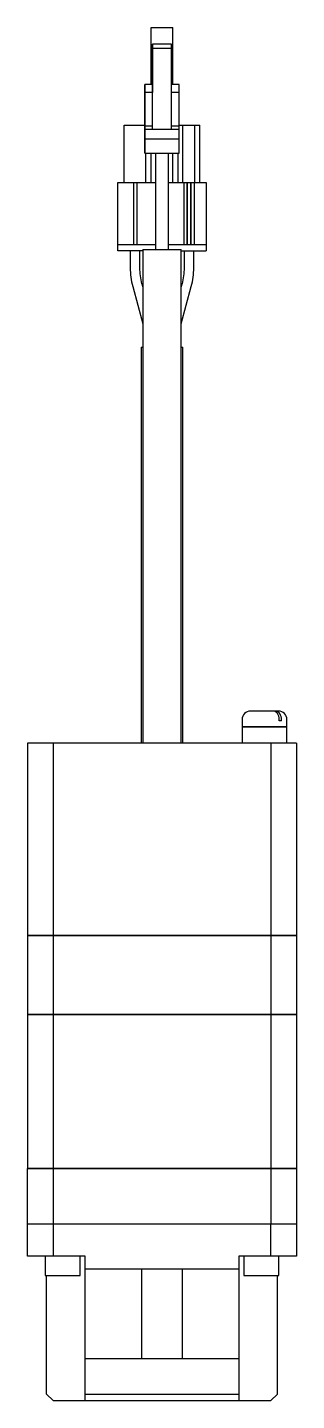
# Model space of a CAD drawing. Extents: x 0 to 1638, y -8 to 1357.
# Drawn here: x 20 to 62, y 669 to 883.1 of the extents above; entities that cross this region are included whole.
import ezdxf

# ---------------------------------------------------------------- set-up
doc = ezdxf.new("R2010")
doc.units = 0
doc.header["$LTSCALE"] = 0.5
doc.layers.add('MSM_CONTINUOUS', color=7, linetype='CONTINUOUS')

msp = doc.modelspace()

# ---------------------------------------------------------------- linework, layer by layer
at = {"layer": 'MSM_CONTINUOUS'}
for p, q in [((39.3, 883.07), (42.7, 883.07)), ((39.3, 874.17), (39.3, 883.07)), ((39.3, 874.17), (39.3, 883.07)), ((39.3, 874.17), (39.3, 883.07)), ((42.7, 874.17), (42.7, 883.07)), ((39.5, 880.47), (39.5, 878.97)), ((39.5, 879.77), (39.5, 880.47)), ((42.5, 880.47), (39.5, 880.47)), ((42.5, 879.77), (42.5, 880.47)), ((39.5, 867.17), (39.5, 879.77)), ((42.5, 879.77), (39.5, 879.77)), ((39.5, 878.97), (39.5, 877.47)), ((42.5, 867.17), (42.5, 879.77)), ((39.5, 877.6), (39.5, 872.92)), ((39.5, 877.47), (39.5, 877.6)), ((38.3, 873.22), (38.3, 874.17)), ((38.3, 874.17), (38.3, 864.47)), ((39.5, 874.17), (38.3, 874.17)), ((43.7, 874.17), (42.5, 874.17)), ((43.7, 873.22), (43.7, 874.17)), ((38.3, 872.92), (38.3, 873.22)), ((38.3, 867.67), (38.3, 872.92)), ((39.5, 872.92), (38.3, 872.92)), ((38.3, 871.42), (38.3, 871.24)), ((38.3, 871.12), (38.3, 871.42)), ((39.5, 873.22), (39.5, 872.92)), ((39.5, 867.67), (39.5, 872.92)), ((43.7, 872.92), (42.5, 872.92)), ((43.7, 872.92), (43.7, 873.22)), ((43.7, 867.67), (43.7, 872.92)), ((38.3, 871.24), (38.3, 865.67)), ((38.3, 863.47), (38.3, 871.12)), ((35.1, 858.92), (35.1, 867.82)), ((35.1, 867.82), (38.3, 867.82)), ((38.3, 867.17), (38.3, 867.67)), ((39.5, 867.67), (38.3, 867.67)), ((38.3, 865.67), (38.3, 867.17)), ((43.7, 867.17), (38.3, 867.17)), ((39.5, 867.17), (39.5, 867.67)), ((43.7, 867.67), (42.5, 867.67)), ((43.7, 867.82), (46.9, 867.82)), ((43.7, 867.17), (43.7, 867.67)), ((43.7, 865.67), (43.7, 867.17)), ((44.25, 858.92), (44.25, 867.82)), ((46.15, 858.92), (46.15, 867.82)), ((46.9, 858.92), (46.9, 867.82)), ((43.7, 865.67), (38.3, 865.67)), ((43.7, 863.47), (43.7, 865.67)), ((38.3, 864.47), (38.3, 863.47)), ((38.3, 863.47), (43.7, 863.47)), ((38.5, 858.92), (38.5, 863.47)), ((39.3, 858.92), (39.3, 863.47)), ((40, 863.47), (40, 856.11)), ((40, 863.47), (40, 855.57)), ((42, 856.11), (42, 863.47)), ((42.7, 858.92), (42.7, 863.47)), ((43.5, 858.92), (43.5, 863.47)), ((34.1, 848.22), (34.1, 858.92)), ((34.1, 858.92), (40, 858.92)), ((36.55, 858.92), (36.55, 849.22)), ((37.05, 858.92), (37.05, 849.22)), ((42, 858.92), (47.9, 858.92)), ((44.4, 858.92), (44.4, 849.22)), ((44.9, 858.92), (44.9, 849.22)), ((44.95, 858.92), (44.95, 849.22)), ((45.45, 858.92), (45.45, 849.22)), ((45.5, 858.92), (45.5, 849.22)), ((46, 858.92), (46, 849.22)), ((47.9, 858.92), (47.9, 848.22)), ((40, 856.11), (40, 854.85)), ((40, 855.57), (40, 855.37)), ((40, 855.37), (40, 848.47)), ((40, 854.85), (40, 848.47)), ((42, 854.85), (42, 856.11)), ((42, 848.47), (42, 854.85)), ((34.1, 849.22), (40, 849.22)), ((38, 848.22), (34.1, 848.22)), ((36.05, 848.22), (36.05, 845.59)), ((37.55, 845.59), (37.55, 848.22)), ((38, 848.47), (44, 848.47)), ((38, 848.47), (38, 771.47)), ((42, 849.22), (47.9, 849.22)), ((44, 771.47), (44, 848.47)), ((44, 848.22), (47.9, 848.22)), ((44.45, 848.22), (44.45, 845.59)), ((45.95, 845.59), (45.95, 848.22)), ((36.43, 842.71), (36.43, 842.7)), ((36.43, 842.7), (38, 836.85)), ((37.88, 843.09), (37.88, 843.1)), ((38, 842.64), (37.88, 843.09)), ((44.12, 843.09), (44, 842.64)), ((44, 836.85), (45.57, 842.7)), ((37.75, 833.22), (38, 833.22)), ((37.75, 833.22), (37.75, 771.47)), ((44, 833.22), (44.25, 833.22)), ((44.25, 771.47), (44.25, 833.22)), ((53.5, 775.17), (53.5, 774.02)), ((59.2, 776.47), (54.8, 776.47)), ((59.29, 774.97), (59.29, 775.17)), ((59.65, 774.97), (59.65, 775.17)), ((60.5, 774.02), (60.5, 775.17)), ((60.5, 774.02), (53.5, 774.02)), ((53.5, 773.97), (53.5, 771.47)), ((60.5, 773.97), (53.5, 773.97)), ((53.55, 774.02), (53.55, 773.97)), ((59.65, 774.97), (59.29, 774.97)), ((60.45, 773.97), (60.45, 774.02)), ((60.5, 771.47), (60.5, 773.97)), ((20, 771.47), (20, 741.52)), ((62, 771.47), (20, 771.47)), ((24.03, 771.47), (24.03, 741.52)), ((57.97, 771.47), (57.97, 741.52)), ((62, 771.47), (62, 741.52)), ((20, 741.52), (62, 741.52)), ((20, 741.47), (20, 729.22)), ((20, 741.47), (62, 741.47)), ((20.05, 741.52), (20.05, 741.47)), ((24.03, 741.47), (24.03, 729.22)), ((24.29, 741.52), (24.29, 741.47)), ((57.71, 741.52), (57.71, 741.47)), ((57.97, 741.47), (57.97, 729.22)), ((61.95, 741.52), (61.95, 741.47)), ((62, 741.47), (62, 729.22)), ((20, 729.22), (62, 729.22)), ((20, 729.17), (20, 705.22)), ((20, 729.17), (62, 729.17)), ((20.05, 729.22), (20.05, 729.17)), ((24.03, 729.17), (24.03, 705.22)), ((24.29, 729.22), (24.29, 729.17)), ((57.71, 729.22), (57.71, 729.17)), ((57.97, 729.17), (57.97, 705.22)), ((61.95, 729.22), (61.95, 729.17)), ((62, 729.17), (62, 705.22)), ((20, 705.22), (62, 705.22)), ((20, 705.17), (62, 705.17)), ((20, 691.47), (20, 705.17)), ((20.05, 705.22), (20.05, 705.17)), ((24.03, 705.17), (24.03, 696.47)), ((24.29, 705.22), (24.29, 705.17)), ((57.71, 705.22), (57.71, 705.17)), ((57.97, 705.17), (57.97, 696.47)), ((61.95, 705.22), (61.95, 705.17)), ((62, 705.17), (62, 691.47)), ((62, 696.47), (20, 696.47)), ((24, 696.47), (24, 691.47)), ((58, 691.47), (58, 696.47)), ((29, 691.47), (20, 691.47)), ((22.75, 691.47), (22.75, 688.47)), ((28.25, 688.47), (28.25, 691.47)), ((29, 668.97), (29, 691.47)), ((53, 689.47), (29, 689.47)), ((37.79, 689.47), (37.79, 675.47)), ((44.21, 675.47), (44.21, 689.47)), ((62, 691.47), (53, 691.47)), ((53, 691.47), (53, 668.97)), ((53.75, 691.47), (53.75, 688.47)), ((59.25, 688.47), (59.25, 691.47)), ((22.75, 688.47), (28.25, 688.47)), ((23, 669.97), (23, 688.47)), ((53.75, 688.47), (59.25, 688.47)), ((59, 669.97), (59, 688.47)), ((53, 675.47), (29, 675.47)), ((23, 669.97), (24, 668.97)), ((24, 668.97), (58, 668.97)), ((29, 669.97), (53, 669.97)), ((58, 668.97), (59, 669.97))]:
    msp.add_line(p, q, dxfattribs=at)
for centre, radius, start, end in [((47.2, 845.59), 11.15, 179.9911, 195.0006), ((34.8, 845.59), 11.15, 345.0015, 0.0068), ((54.8, 775.17), 1.3, 90, 180), ((58.33, 775.66), 0.809, 33.6126, 87.2927), ((58.65, 775.58), 0.891, 28.7486, 85.0367), ((57.68, 775.19), 1.61, 359.2584, 34.7863), ((59.2, 775.17), 1.3, 0, 90), ((57.98, 775.19), 1.66, 359.4455, 29.7231)]:
    msp.add_arc(centre, radius, start, end, dxfattribs=at)
at = {"layer": 'MSM_CONTINUOUS', "extrusion": (0, 0, -1)}
for centre, start, end in [((-47.2, 845.59), 345.0035, 0.008), ((-34.8, 845.59), 179.9899, 194.9986)]:
    msp.add_arc(centre, 9.65, start, end, dxfattribs=at)

doc.saveas('drawing.dxf')
